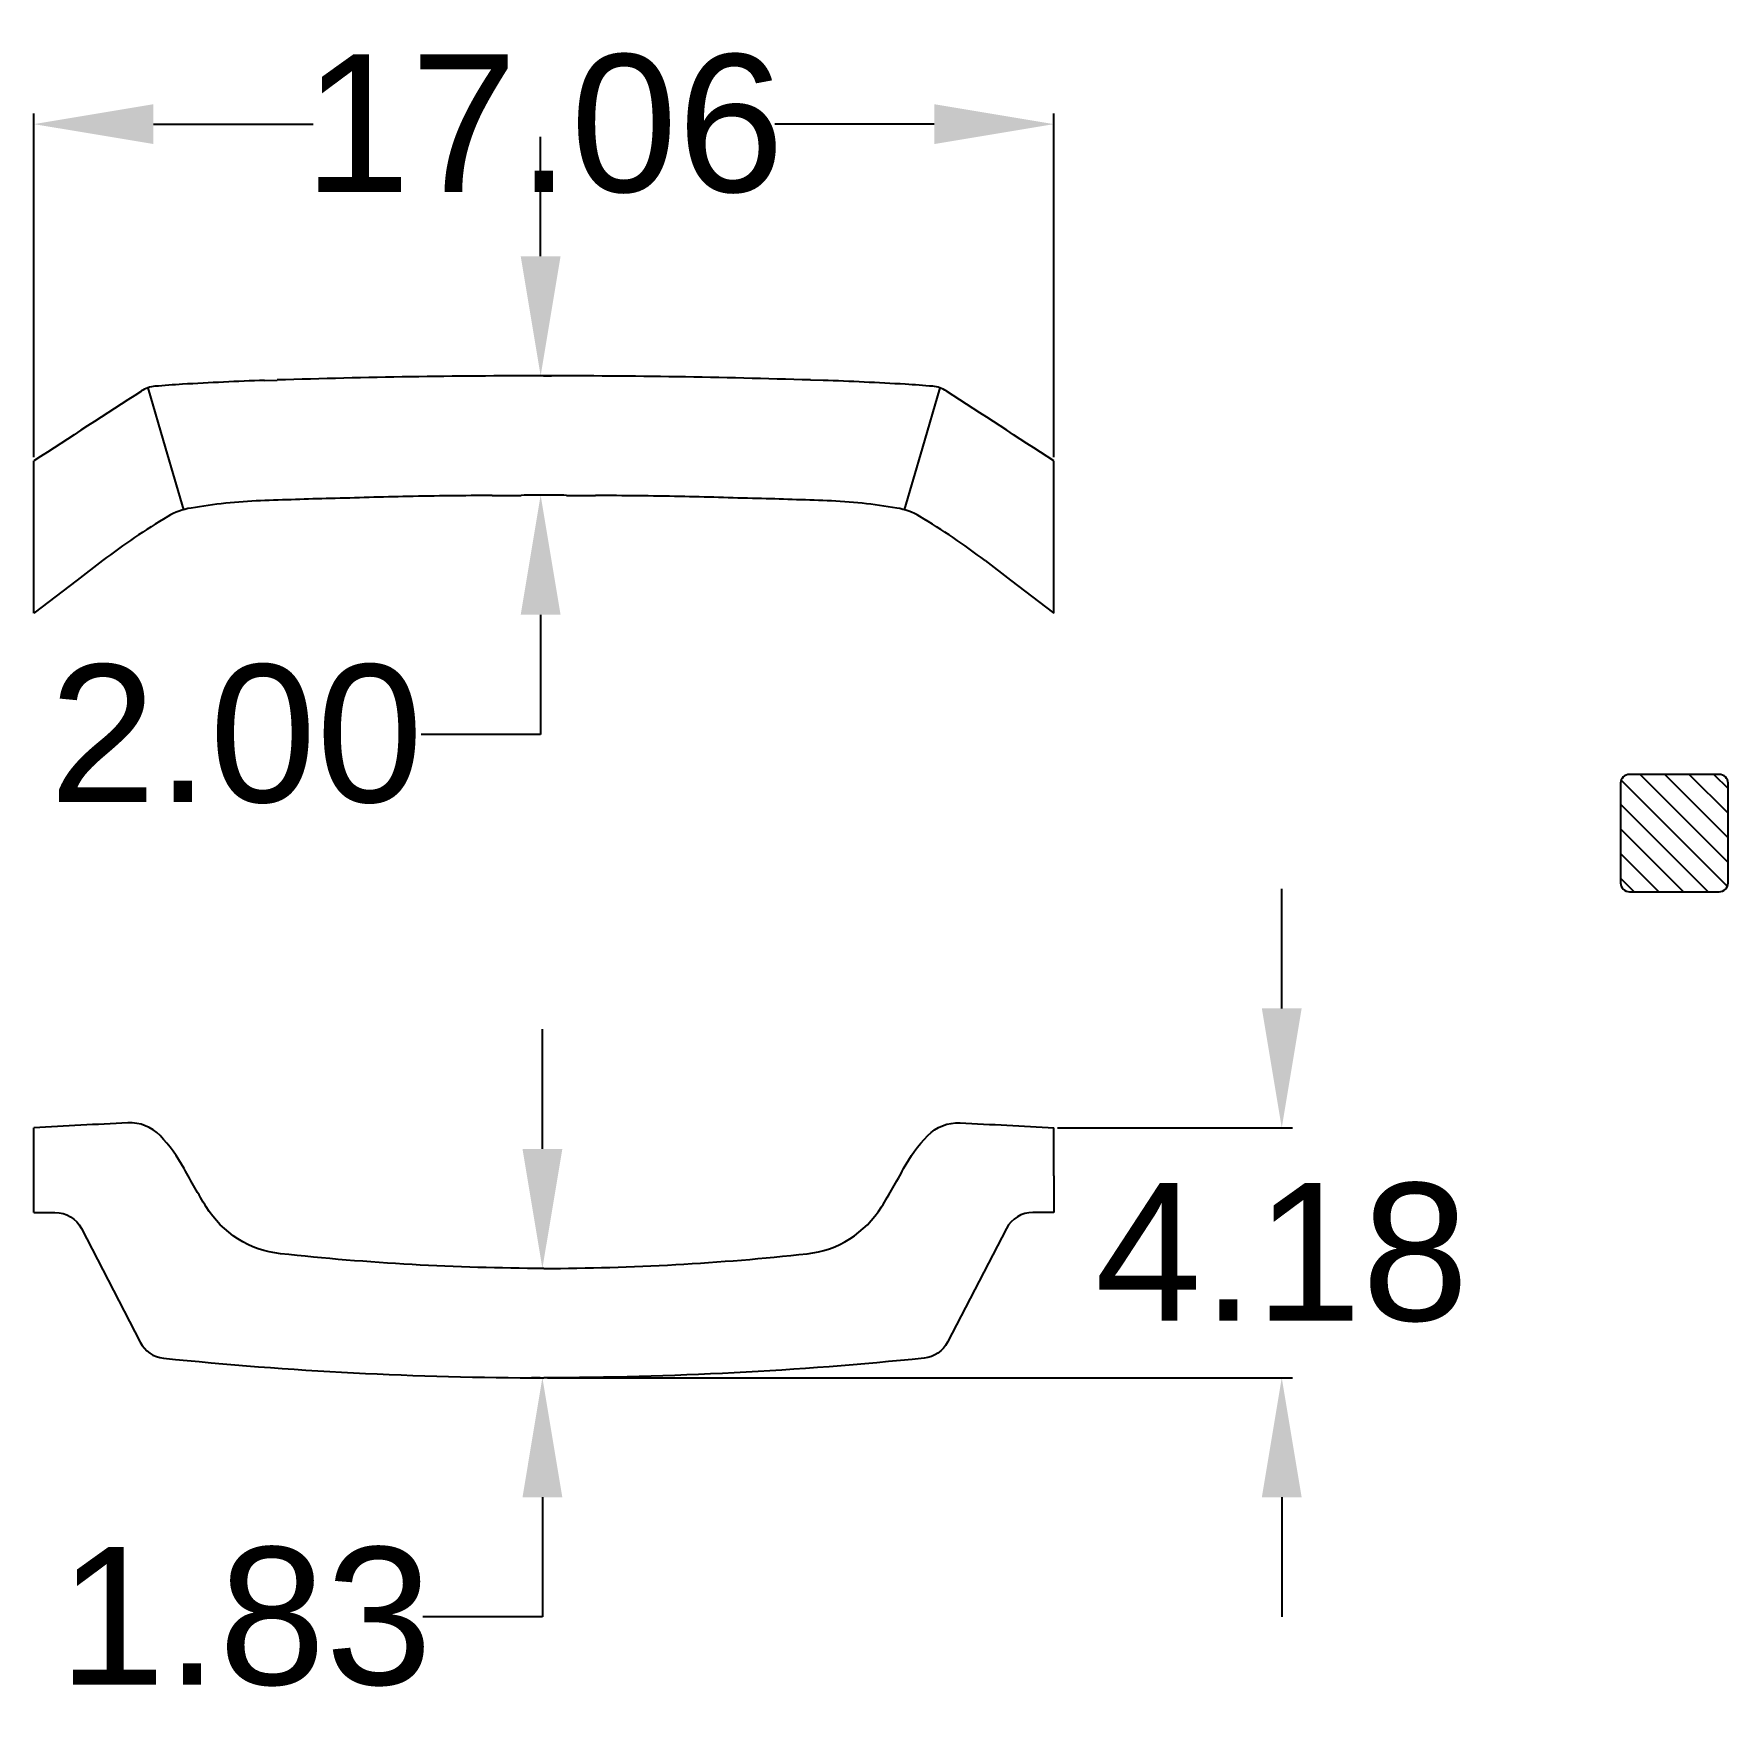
# Model space of a CAD drawing. Header units: millimetres. Extents: x 2725.4 to 2753.7, y 1666.6 to 1694.6.
import ezdxf

# ---------------------------------------------------------------- set-up
doc = ezdxf.new("R2010")
doc.units = ezdxf.units.MM
doc.linetypes.add('PHANTOM2', pattern=[1.25, 0.625, -0.125, 0.125, -0.125, 0.125, -0.125])
doc.layers.add('Section Line', color=6, linetype='PHANTOM2')
doc.styles.get("Standard").update_dxf_attribs({"font": 'arial.ttf'})
doc.dimstyles.new('Standard$0', dxfattribs={"dimtxt": 2.3, "dimasz": 2, "dimexe": 1, "dimexo": 1, "dimgap": 1, "dimtad": 0, "dimtih": 1, "dimtoh": 1, "dimdec": 1, "dimzin": 0, "dimdsep": 46, "dimtxsty": 'Standard', "dimcen": 0, "dimclrd": 4, "dimclre": 4, "dimclrt": 4, "dimadec": 1, "dimazin": 0, "dimtfac": 1, "dimtdec": 1, "dimtofl": 0, "dimtmove": 0, "dimatfit": 0, "dimfxl": 1, "dimtolj": 1, "dimtzin": 0, "dimarcsym": 0})

# ---------------------------------------------------------------- blocks, each defined once
blk = doc.blocks.new('*D6')
at = {"color": 0, "lineweight": -2, "transparency": 16777216}
for p, q in [((2725.361, 1687.476), (2725.361, 1693.226)), ((2742.423, 1687.476), (2742.423, 1693.226)), ((2727.361, 1693.046), (2730.03, 1693.046)), ((2740.423, 1693.046), (2737.753, 1693.046))]:
    blk.add_line(p, q, dxfattribs=at)
at = {"color": 0, "transparency": 16777216}
for points in [[(2727.361, 1693.379), (2727.361, 1692.713), (2725.361, 1693.046)], [(2740.423, 1693.379), (2740.423, 1692.713), (2742.423, 1693.046)]]:
    blk.add_solid(points, dxfattribs=at)
at = {"layer": 'Defpoints', "color": 0, "transparency": 16777216}
for p in [(2742.423, 1693.046), (2725.361, 1687.414), (2742.423, 1687.414)]:
    blk.add_point(p, dxfattribs=at)
at = {"color": 0, "lineweight": 9, "transparency": 16777216, "insert": (2733.892, 1693.046), "char_height": 2.3, "attachment_point": 5}
blk.add_mtext('\\A1;17.06', dxfattribs=at)
blk = doc.blocks.new('*D7')
at = {"color": 0, "lineweight": -2, "transparency": 16777216}
for p, q in [((2733.838, 1690.836), (2733.838, 1692.836)), ((2733.883, 1688.836), (2734.018, 1688.836)), ((2733.829, 1686.839), (2733.658, 1686.839)), ((2733.838, 1684.839), (2733.838, 1682.839)), ((2733.838, 1682.839), (2731.838, 1682.839))]:
    blk.add_line(p, q, dxfattribs=at)
at = {"color": 0, "transparency": 16777216}
for points in [[(2733.504, 1690.836), (2734.171, 1690.836), (2733.838, 1688.836)], [(2733.504, 1684.839), (2734.171, 1684.839), (2733.838, 1686.839)]]:
    blk.add_solid(points, dxfattribs=at)
at = {"layer": 'Defpoints', "color": 0, "transparency": 16777216}
for p in [(2733.82, 1688.836), (2733.838, 1686.839), (2733.892, 1686.839)]:
    blk.add_point(p, dxfattribs=at)
at = {"color": 0, "lineweight": 9, "transparency": 16777216, "insert": (2728.745, 1682.839), "char_height": 2.3, "attachment_point": 5}
blk.add_mtext('\\A1;2.00', dxfattribs=at)
blk = doc.blocks.new('*D8')
at = {"color": 0, "lineweight": -2, "transparency": 16777216}
for p, q in [((2733.867, 1675.905), (2733.867, 1677.905)), ((2733.829, 1673.905), (2733.687, 1673.905)), ((2733.829, 1672.077), (2733.687, 1672.077)), ((2733.867, 1670.077), (2733.867, 1668.077)), ((2733.867, 1668.077), (2731.867, 1668.077))]:
    blk.add_line(p, q, dxfattribs=at)
at = {"color": 0, "transparency": 16777216}
for points in [[(2733.534, 1675.905), (2734.201, 1675.905), (2733.867, 1673.905)], [(2733.534, 1670.077), (2734.201, 1670.077), (2733.867, 1672.077)]]:
    blk.add_solid(points, dxfattribs=at)
at = {"layer": 'Defpoints', "color": 0, "transparency": 16777216}
for p in [(2733.892, 1673.905), (2733.867, 1672.077), (2733.892, 1672.077)]:
    blk.add_point(p, dxfattribs=at)
at = {"color": 0, "lineweight": 9, "transparency": 16777216, "insert": (2728.899, 1668.077), "char_height": 2.3, "attachment_point": 5}
blk.add_mtext('\\A1;1.83', dxfattribs=at)
blk = doc.blocks.new('*D9')
at = {"color": 0, "lineweight": -2, "transparency": 16777216}
for p, q in [((2746.235, 1678.256), (2746.235, 1680.256)), ((2742.485, 1676.256), (2746.415, 1676.256)), ((2733.954, 1672.077), (2746.415, 1672.077)), ((2746.235, 1670.077), (2746.235, 1668.077))]:
    blk.add_line(p, q, dxfattribs=at)
at = {"color": 0, "transparency": 16777216}
for points in [[(2745.902, 1678.256), (2746.568, 1678.256), (2746.235, 1676.256)], [(2745.902, 1670.077), (2746.568, 1670.077), (2746.235, 1672.077)]]:
    blk.add_solid(points, dxfattribs=at)
at = {"layer": 'Defpoints', "color": 0, "transparency": 16777216}
for p in [(2742.423, 1676.256), (2733.892, 1672.077), (2746.235, 1672.077)]:
    blk.add_point(p, dxfattribs=at)
at = {"color": 0, "lineweight": 9, "transparency": 16777216, "insert": (2746.235, 1674.166), "char_height": 2.3, "attachment_point": 5}
blk.add_mtext('\\A1;4.18', dxfattribs=at)

msp = doc.modelspace()

# ---------------------------------------------------------------- hatches: boundary and pattern name
at = {"layer": 'Section Line', "linetype": 'Continuous', "ltscale": 2}
h = msp.add_hatch(dxfattribs=at)
h.set_pattern_fill('ANSI31', color=256, scale=2.331, angle=-90)
h.set_pattern_definition([(315, (2933.20726, 2528.0602), (0.20603324, 0.20603324), [])])
edge = h.paths.add_edge_path()
edge.add_arc((2752.051, 1680.355), 0.148, 179.2726, 270.7274)
edge.add_line((2752.053, 1680.207), (2753.552, 1680.207))
edge.add_arc((2753.552, 1680.357), 0.15, 270, 356.4549)
edge.add_line((2753.701, 1680.347), (2753.701, 1682.02))
edge.add_arc((2753.552, 1682.02), 0.15, 0, 90)
edge.add_line((2753.552, 1682.17), (2752.053, 1682.17))
edge.add_arc((2752.053, 1682.02), 0.15, 90, 180)
edge.add_line((2751.903, 1682.02), (2751.903, 1680.357))

# ---------------------------------------------------------------- linework, layer by layer
for p, q in [((2729.222, 1688.76), (2729.432, 1688.766)), ((2738.562, 1688.76), (2738.352, 1688.766)), ((2725.361, 1684.864), (2725.361, 1687.414)), ((2742.423, 1684.864), (2742.423, 1687.414)), ((2726.511, 1685.745), (2726.083, 1685.417)), ((2741.273, 1685.745), (2741.7, 1685.417)), ((2726.083, 1685.417), (2725.361, 1684.864)), ((2741.7, 1685.417), (2742.423, 1684.864)), ((2725.361, 1674.843), (2725.361, 1676.256)), ((2725.361, 1675.856), (2725.361, 1676.256)), ((2742.423, 1675.455), (2742.423, 1676.256)), ((2742.423, 1675.455), (2742.423, 1674.843))]:
    msp.add_line(p, q)
for points in [[(2727.266, 1688.635), (2727.564, 1687.622), (2727.866, 1686.596)], [(2740.517, 1688.635), (2740.22, 1687.622), (2739.918, 1686.596)]]:
    msp.add_lwpolyline(points)
msp.add_lwpolyline([(2753.701, 1682.02, 0.414214), (2753.552, 1682.17), (2752.053, 1682.17, 0.414214), (2751.903, 1682.02), (2751.903, 1680.357, 0.414214), (2752.053, 1680.207), (2753.552, 1680.207, 0.414214), (2753.701, 1680.357)], format="xyb", close=True)
for points in [[(2733.892, 1673.905, -0.026285), (2729.488, 1674.151, -0.231254), (2728.242, 1674.937, -0.014857), (2727.874, 1675.575, 0.068171), (2727.471, 1676.127, 0.217049), (2726.931, 1676.341, 0.001964), (2725.361, 1676.256)], [(2733.892, 1673.905, 0.026285), (2738.295, 1674.151, 0.231254), (2739.541, 1674.937, 0.014857), (2739.91, 1675.575, -0.068171), (2740.313, 1676.127, -0.217049), (2740.853, 1676.341, -0.001964), (2742.423, 1676.256)], [(2725.361, 1674.843), (2725.712, 1674.843, -0.280441), (2726.156, 1674.573), (2727.138, 1672.672, 0.252891), (2727.531, 1672.405, 0.025726), (2733.892, 1672.077)], [(2742.423, 1674.843), (2742.072, 1674.843, 0.280441), (2741.628, 1674.573), (2740.645, 1672.672, -0.252891), (2740.253, 1672.405, -0.025726), (2733.892, 1672.077)]]:
    msp.add_lwpolyline(points, format="xyb")
for centre, radius, start, end in [((2733.892, 1545.782), 143.054, 90, 91.78658), ((2733.892, 1545.782), 143.054, 88.21342, 90), ((3422.764, 616.007), 1278.39, 122.964906, 123.061022), ((2727.431, 1688.163), 0.5, 95.1761, 122.9649), ((2728.643, 1674.786), 13.931, 93.2745, 95.1761), ((2731.811, 1619.434), 69.374, 92.13945, 93.27573), ((2735.972, 1619.434), 69.374, 86.72427, 87.86055), ((2739.141, 1674.786), 13.931, 84.8239, 86.7255), ((2740.352, 1688.163), 0.5, 57.0351, 84.8239), ((2045.02, 616.007), 1278.39, 56.938978, 57.035094), ((2733.242, 1611.809), 75.025, 90.16279, 90.70229), ((2732.73, 1790.986), 104.153, 270.16448, 270.43125), ((2734.108, 1607.825), 79.014, 90.15678, 90.43116), ((2733.676, 1607.825), 79.014, 89.56884, 89.84322), ((2735.054, 1790.986), 104.153, 269.56875, 269.83552), ((2734.542, 1611.809), 75.025, 89.29771, 89.83721), ((2728.156, 1685.55), 1.086, 98.831, 120.714), ((2729.449, 1678.4), 8.351, 92.0331, 100.0638), ((2735.535, 1506.925), 179.935, 91.66044, 92.03286), ((2734.793, 1532.575), 154.273, 91.4206, 91.66101), ((2737.904, 1406.889), 279.999, 91.28681, 91.41928), ((2733.172, 1617.545), 69.289, 90.70292, 91.28711), ((2734.611, 1617.545), 69.289, 88.71289, 89.29708), ((2729.88, 1406.889), 279.999, 88.58072, 88.71319), ((2732.99, 1532.575), 154.273, 88.33899, 88.5794), ((2732.248, 1506.925), 179.935, 87.96714, 88.33956), ((2738.335, 1678.4), 8.351, 79.9362, 87.9669), ((2739.627, 1685.55), 1.086, 59.286, 81.169), ((2733.306, 1676.881), 11.169, 120.7145, 127.473), ((2734.477, 1676.881), 11.169, 52.527, 59.2855)]:
    msp.add_arc(centre, radius, start, end)

# ---------------------------------------------------------------- dimensions: what is measured, and where the dimension line sits
at = {"color": 3, "lineweight": 9}
dim = msp.add_linear_dim(base=(2742.423, 1693.046), p1=(2725.361, 1687.414), p2=(2742.423, 1687.414), dimstyle='Standard$0', override={"dimexe": 0.18, "dimexo": 0.0625, "dimgap": 0.09, "dimdec": 2, "dimcen": 0.09, "dimclrd": 0, "dimclre": 0, "dimclrt": 0, "dimtdec": 2, "dimatfit": 3, "dimfxl": 1.25}, dxfattribs=at)
dim.commit()
dim.dimension.update_dxf_attribs({"geometry": '*D6', "text_midpoint": (2733.892, 1693.046)})
for base, p1, p2, picture, middle in [((2733.838, 1686.839), (2733.82, 1688.836), (2733.892, 1686.839), '*D7', (2728.745, 1682.839)), ((2746.235, 1672.077), (2742.423, 1676.256), (2733.892, 1672.077), '*D9', (2746.235, 1674.166)), ((2733.867, 1672.077), (2733.892, 1673.905), (2733.892, 1672.077), '*D8', (2728.899, 1668.077))]:
    dim = msp.add_linear_dim(base=base, p1=p1, p2=p2, angle=90, dimstyle='Standard$0', override={"dimexe": 0.18, "dimexo": 0.0625, "dimgap": 0.09, "dimdec": 2, "dimcen": 0.09, "dimclrd": 0, "dimclre": 0, "dimclrt": 0, "dimtdec": 2, "dimatfit": 3, "dimfxl": 1.25}, dxfattribs=at)
    dim.commit()
    dim.dimension.update_dxf_attribs({"geometry": picture, "text_midpoint": middle})

doc.saveas('drawing.dxf')
